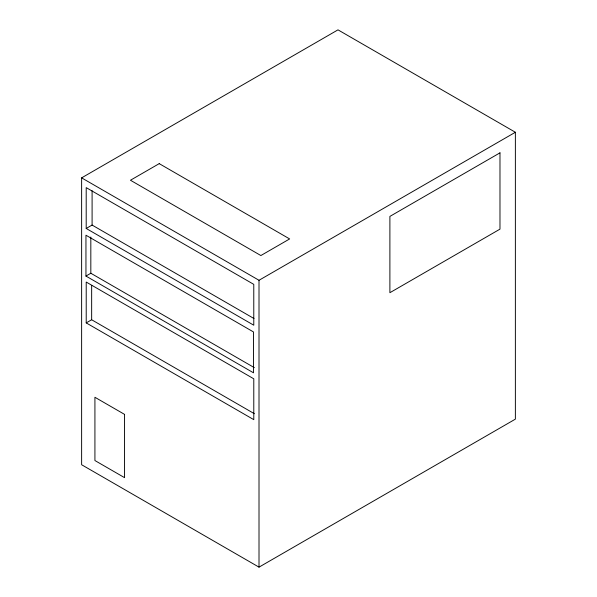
<?xml version="1.0" encoding="UTF-8"?>
<svg xmlns="http://www.w3.org/2000/svg" width="597" height="597" viewBox="0 0 597 597"><rect width="100%" height="100%" fill="white"/><g stroke="black" fill="none" stroke-linecap="round" stroke-linejoin="round"><path stroke-width="0.9" d="M81.625 177.861L337.992 29.85L515.375 132.265L515.375 419.139L259.008 567.15L81.625 464.735L81.625 177.861L259.008 280.277L515.375 132.265M86.199 228.464L253.777 325.208L253.777 284.366L86.199 187.615L86.199 228.464L92.095 225.062L254.031 318.552M85.953 276.068L253.524 372.819L253.524 331.969L85.953 235.218L85.953 276.068L90.826 273.247L254.374 367.67M86.214 322.902L253.785 419.654L253.785 378.804L86.214 282.053L86.214 322.902L91.654 319.761L254.389 413.721M259.008 280.277L259.008 567.15M92.095 190.712L92.095 225.062M91.654 285.411L91.654 319.761M90.826 237.046L90.826 273.247M159.22 163.638L130.452 180.242L260.874 255.538L289.642 238.934L159.22 163.638M499.98 152.839L389.893 216.405L389.893 292.702L499.98 229.136L499.98 152.839M124.557 414.385L94.923 397.274L94.923 460.541L124.557 477.652L124.557 414.385"/></g></svg>
